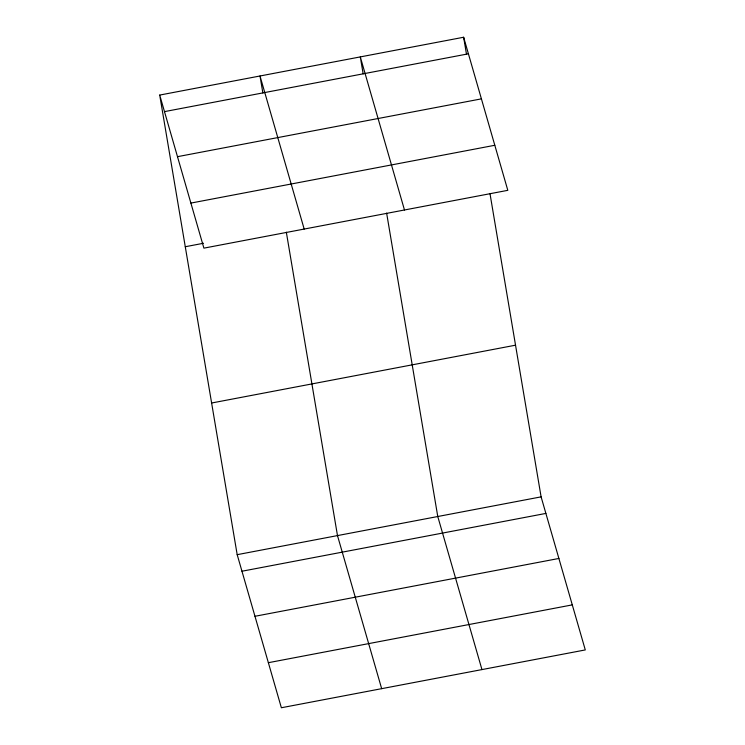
<?xml version="1.0" encoding="UTF-8"?>
<svg xmlns="http://www.w3.org/2000/svg" width="745" height="745" viewBox="0 0 745 745"><rect width="100%" height="100%" fill="white"/><g stroke="black" fill="none" stroke-linecap="round" stroke-linejoin="round"><path stroke-width="1.12" d="M159.709 95.071L463.632 37.25L507.811 190.329L203.897 248.141L159.709 95.071L237.189 554.671L281.368 707.75L585.291 649.929L541.103 496.859L489.959 193.449M164.487 111.62L468.409 53.808M177.496 156.674L481.41 98.861M190.888 203.087L494.81 145.275M185.282 246.735L203.515 243.27M211.617 403.008L515.54 345.186M237.189 554.671L541.103 496.859M241.967 571.229L545.88 513.417M254.967 616.283L558.89 558.461M268.368 662.696L572.281 604.884M404.479 209.988L360.301 56.909L363.16 73.885M481.959 669.587L437.771 516.518L386.627 213.107M304.183 229.06L260.005 75.99L262.864 92.967M381.663 688.669L337.485 535.599L286.331 232.189M463.632 37.25L466.491 54.227"/></g></svg>
